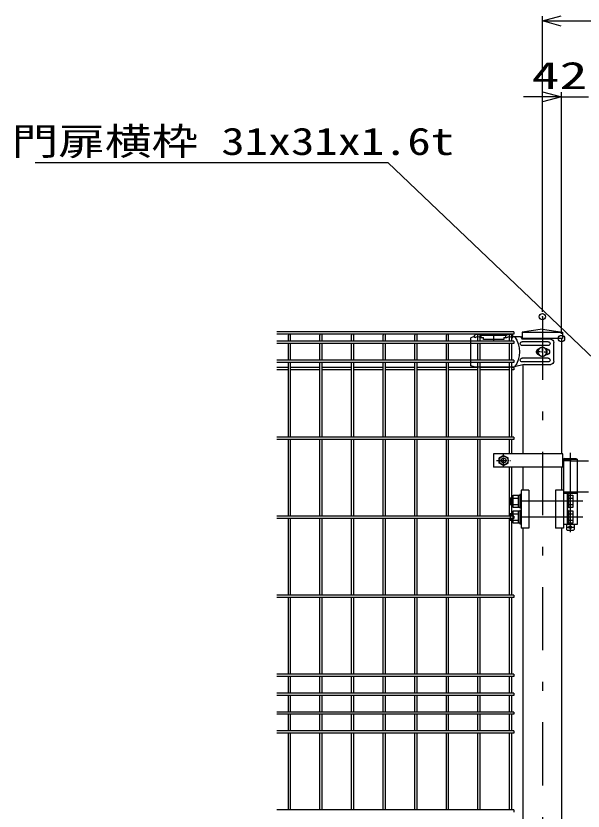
# Model space of a CAD drawing. Units: millimetres, scale not verified. Extents: x -4455 to 4455, y -3150 to 3150.
# Drawn here: x -469 to 428, y -530 to 729 of the extents above; entities that cross this region are included whole.
import ezdxf
from ezdxf.enums import TextEntityAlignment as Align

# ---------------------------------------------------------------- set-up
doc = ezdxf.new("R2010")
doc.units = ezdxf.units.MM
doc.header["$LTSCALE"] = 20
doc.header["$PDMODE"] = 32
doc.header["$PDSIZE"] = 10
for name, pattern in [('USER1', [10.7, 5, -2.5, 0.7, -2.5]), ('USER2', [0.375, 0.25, -0.125]), ('USER3', [1.125, 0.75, -0.125, 0.125, -0.125])]:
    doc.linetypes.add(name, pattern=pattern)
for name, color, linetype, lineweight in [('0-0_0', 3, 'USER2', 25), ('0-2_寸法線', 4, 'Continuous', 25), ('0-5_外形線', 7, 'Continuous', 25), ('0-6_軸線', 2, 'USER1', 25), ('0-8_丁番', 3, 'Continuous', 25), ('0-9_LAYER06', 3, 'Continuous', 25), ('0-A_継手', 3, 'Continuous', 25), ('0-B_2', 7, 'Continuous', 25), ('0-C_NER', 30, 'Continuous', 25)]:
    doc.layers.add(name, color=color, linetype=linetype, lineweight=lineweight)
doc.layers.add('0-3_DEFPOINTS', color=7, linetype='Continuous')
doc.styles.add('ＭＳ ゴシック', font='')
doc.styles.get('ＭＳ ゴシック').set_extended_font_data('MS Gothic')

# ---------------------------------------------------------------- blocks, each defined once
blk = doc.blocks.new('_Open30')
at = {"layer": '0-0_0', "color": 4, "linetype": 'Continuous'}
blk.add_line((0, 0), (-20, 0), dxfattribs=at)
blk.add_lwpolyline([(-20, 5.36), (0, 0), (-20, -5.36)], dxfattribs=at)
blk = doc.blocks.new('tu')
at = {"layer": '0-9_LAYER06'}
for p, q in [((141270.7, 81320.2), (141028.6, 81320.2)), ((141270.7, 81292.7), (141270.7, 81352.7)), ((141490.7, 81352.7), (142270.7, 81352.7)), ((141490.7, 81292.7), (141490.7, 81352.7)), ((141880.7, 81400.2), (141880.7, 81185.2)), ((142270.7, 81292.7), (142270.7, 81352.7)), ((142490.7, 81292.7), (142490.7, 81352.7)), ((142500.1, 81320.2), (142600.1, 81288.2)), ((139974.8, 80540.2), (139974.8, 81140.2)), ((140153.5, 81160.2), (140980.1, 81160.2)), ((141560.7, 81292.7), (141460.7, 81292.7)), ((141560.7, 81292.7), (141560.7, 81232.7)), ((142300.7, 81292.7), (142200.7, 81292.7)), ((142460.7, 81292.7), (142490.7, 81292.7)), ((140153.5, 81040.2), (140980.1, 81040.2)), ((140286.1, 80840.2), (140174.6, 80840.2)), ((140200.4, 80930.2), (140218.9, 80930.2)), ((140340.1, 81000.2), (140201.6, 80920.2)), ((140340.1, 81000.2), (140201.6, 80920.2)), ((140201.6, 80920.2), (140201.6, 80760.2)), ((140201.6, 80920.2), (140201.6, 80760.2)), ((140313.1, 80840.2), (140367.1, 80840.2)), ((140340.1, 80894.2), (140340.1, 81005.8)), ((140478.7, 80920.2), (140340.1, 81000.2)), ((140478.7, 80920.2), (140340.1, 81000.2)), ((140340.1, 80813.2), (140340.1, 80867.2)), ((140394.1, 80840.2), (140505.7, 80840.2)), ((140478.7, 80760.2), (140478.7, 80920.2)), ((140478.7, 80760.2), (140478.7, 80920.2)), ((140153.5, 80640.2), (140980.1, 80640.2)), ((140200.4, 80750.2), (140218.9, 80750.2)), ((140201.6, 80760.2), (140340.1, 80680.2)), ((140201.6, 80760.2), (140340.1, 80680.2)), ((140340.1, 80786.2), (140340.1, 80674.7)), ((140340.1, 80680.2), (140478.7, 80760.2)), ((140340.1, 80680.2), (140478.7, 80760.2)), ((140918.6, 80440.2), (140074.8, 80440.2)), ((140153.5, 80520.2), (140980.1, 80520.2)), ((140918.6, 80440.2), (141217.1, 80360.2)), ((142500.1, 80360.2), (141217.1, 80360.2)), ((142500.1, 80360.2), (142600.1, 80392.2))]:
    blk.add_line(p, q, dxfattribs=at)
for points in [[(141300.7, 81292.7), (141270.7, 81292.7), (141270.7, 81352.7)], [(141560.7, 81232.7), (142200.7, 81232.7), (142200.7, 81292.7)]]:
    blk.add_lwpolyline(points, dxfattribs=at)
blk.add_circle((140340.1, 80840.2), 138.6, dxfattribs=at)
blk.add_circle((140340.1, 80840.2), 138.6, dxfattribs=at)
for centre, radius, start, end in [((141894.4, 80840.2), 830.1, 144.67551, 215.32453), ((141380.7, 81250.7), 150, 42.83468, 137.16667), ((141380.7, 81203.3), 120, 48.1895, 131.81049), ((142380.7, 81250.7), 150, 42.83331, 137.16532), ((142380.7, 81203.3), 120, 48.1895, 131.81051), ((140074.8, 81140.2), 100, 90.00001, 179.99999), ((140153.5, 81100.2), 60, 90, 270), ((140980.1, 81100.2), 60, 270, 90), ((140200.4, 80840.2), 90, 90, 270), ((140435.6, 80840.2), 90, 299.99756, 60.00244), ((140153.5, 80580.2), 60, 90, 270), ((140980.1, 80580.2), 60, 270, 90), ((140074.8, 80540.2), 100, 180.00001, 270)]:
    blk.add_arc(centre, radius, start, end, dxfattribs=at)
at = {"layer": '0-A_継手'}
for p in [(141028.6, 81320.2), (140074.8, 81240.2)]:
    blk.add_line(p, (140975.1, 81240.2), dxfattribs=at)
at = {"layer": '0-B_2', "color": 3}
blk.add_line((142600.1, 80392.2), (142600.1, 81288.2), dxfattribs=at)

msp = doc.modelspace()

# ---------------------------------------------------------------- linework, layer by layer
at = {"layer": '0-2_寸法線'}
for p, q in [((364.02, 259.82), (364.02, 727.97)), ((394.02, 720.47), (2674.02, 720.47)), ((394.27, 225.26), (394.27, 607.97)), ((364.27, 600.47), (334.27, 600.47)), ((394.27, 600.47), (437.02, 600.47))]:
    msp.add_line(p, q, dxfattribs=at)
msp.add_lwpolyline([(-438.39, 496.25), (119.81, 496.25), (558.06, 77.92)], dxfattribs=at)
at = {"layer": '0-3_DEFPOINTS'}
for p in [(364.02, 252.32), (394.27, 217.76)]:
    msp.add_point(p, dxfattribs=at)
at = {"layer": '0-5_外形線'}
for p, q in [((364.02, 232.43), (332.27, 227.76)), ((332.27, 227.76), (395.77, 227.76)), ((332.27, 227.76), (342.77, 227.76)), ((332.27, 227.76), (332.27, 217.76)), ((332.27, 227.76), (342.77, 227.76)), ((332.27, 227.76), (342.77, 227.76)), ((364.02, 232.43), (395.77, 227.76)), ((395.77, 227.76), (395.77, 217.76)), ((395.77, 217.76), (332.27, 217.76)), ((333.77, 216.76), (333.77, 217.76)), ((394.27, 217.76), (394.27, 35.26)), ((333.77, 35.26), (333.77, 176.01)), ((333.77, -22.24), (333.77, 14.26)), ((394.27, 14.26), (394.27, -22.24)), ((330.41, -22.24), (330.41, -82.24)), ((342.88, -22.24), (330.41, -22.24)), ((342.88, -22.24), (342.88, -82.24)), ((397.29, -22.24), (384.82, -22.24)), ((384.82, -22.24), (384.82, -82.24)), ((397.29, -22.24), (397.29, -82.24)), ((342.88, -82.24), (330.41, -82.24)), ((333.77, -544.74), (333.77, -82.24)), ((397.29, -82.24), (384.82, -82.24)), ((394.27, -82.24), (394.27, -544.74))]:
    msp.add_line(p, q, dxfattribs=at)
at = {"layer": '0-5_外形線', "color": 2}
msp.add_line((408.14, 36.74), (408.14, -88.47), dxfattribs=at)
at = {"layer": '0-6_軸線'}
for p, q in [((364.02, 252.32), (364.02, -1321.18)), ((428.05, -39.74), (300.76, -39.74)), ((428.11, -64.74), (300.81, -64.74))]:
    msp.add_line(p, q, dxfattribs=at)
at = {"layer": '0-8_丁番'}
for p, q in [((399.14, 27.76), (397.29, 26.76)), ((397.29, 26.76), (397.29, -76.74)), ((397.29, 26.76), (418.99, 26.76)), ((399.14, 27.76), (417.14, 27.76)), ((417.14, 27.76), (418.99, 26.76)), ((418.99, 26.76), (418.99, -24.74)), ((409.79, 24.26), (397.29, 24.26)), ((409.79, 24.26), (437.02, 24.26)), ((397.29, -24.74), (437.02, -24.74)), ((418.99, -24.74), (418.99, -76.74)), ((317.89, -34.77), (312.89, -34.77)), ((312.89, -34.77), (312.89, -44.77)), ((317.89, -29.96), (325.89, -29.96)), ((317.89, -49.59), (317.89, -29.96)), ((317.89, -34.87), (325.89, -34.87)), ((325.89, -29.96), (325.89, -49.59)), ((328.39, -30.57), (325.89, -30.57)), ((418.99, -27.74), (397.29, -27.74)), ((403.29, -27.74), (403.29, -76.74)), ((405.29, -29.27), (403.29, -29.27)), ((405.29, -29.27), (405.29, -50.27)), ((405.29, -29.96), (412.29, -29.96)), ((405.29, -34.87), (412.29, -34.87)), ((412.29, -29.96), (412.29, -49.59)), ((312.89, -44.77), (317.89, -44.77)), ((317.89, -44.68), (325.89, -44.68)), ((325.89, -49.59), (317.89, -49.59)), ((325.89, -48.97), (328.39, -48.97)), ((328.39, -50.27), (330.39, -50.27)), ((405.29, -50.27), (403.29, -50.27)), ((405.29, -44.68), (412.29, -44.68)), ((412.29, -49.59), (405.29, -49.59)), ((317.89, -59.77), (312.89, -59.77)), ((317.89, -74.59), (317.89, -54.96)), ((317.89, -54.96), (325.89, -54.96)), ((317.89, -59.87), (325.89, -59.87)), ((325.89, -54.96), (325.89, -74.59)), ((328.39, -55.57), (325.89, -55.57)), ((328.39, -54.27), (328.39, -75.27)), ((330.39, -54.27), (328.39, -54.27)), ((405.29, -54.27), (403.29, -54.27)), ((405.29, -54.27), (405.29, -75.27)), ((405.29, -54.96), (412.29, -54.96)), ((405.29, -59.87), (412.29, -59.87)), ((412.29, -54.96), (412.29, -74.59)), ((317.89, -69.68), (325.89, -69.68)), ((325.89, -74.59), (317.89, -74.59)), ((325.89, -73.97), (328.39, -73.97)), ((328.39, -75.27), (330.39, -75.27)), ((405.29, -75.27), (403.29, -75.27)), ((405.29, -69.68), (412.29, -69.68)), ((412.29, -74.59), (405.29, -74.59)), ((418.99, -76.74), (397.29, -76.74)), ((402.14, -76.74), (402.14, -84.74)), ((403.14, -85.74), (402.14, -84.74)), ((403.14, -80.74), (413.14, -80.74)), ((403.14, -85.74), (413.14, -85.74)), ((413.14, -85.74), (414.14, -84.74)), ((414.14, -76.74), (414.14, -84.74))]:
    msp.add_line(p, q, dxfattribs=at)
for points in [[(330.39, -29.27), (328.39, -29.27), (328.39, -50.27)], [(312.89, -59.77), (312.89, -69.77), (317.89, -69.77)]]:
    msp.add_lwpolyline(points, dxfattribs=at)
msp.add_circle((408.14, -80.74), 2, dxfattribs=at)
at = {"layer": '0-9_LAYER06'}
for p, q in [((396.37, 35.26), (286.82, 35.26)), ((286.82, 35.26), (286.82, 14.26)), ((302.82, 32.84), (295.82, 28.8)), ((295.82, 20.72), (295.82, 28.8)), ((302.82, 32.84), (309.82, 28.8)), ((309.82, 20.72), (309.82, 28.8)), ((396.37, 14.26), (396.37, 35.26)), ((396.37, 14.26), (286.82, 14.26)), ((302.82, 16.67), (295.82, 20.72)), ((302.82, 16.67), (309.82, 20.72))]:
    msp.add_line(p, q, dxfattribs=at)
at = {"layer": '0-9_LAYER06', "color": 1, "linetype": 'USER3'}
for p, q in [((302.82, 14.53), (302.82, 34.7)), ((291.39, 24.76), (314.19, 24.76))]:
    msp.add_line(p, q, dxfattribs=at)
at = {"layer": '0-9_LAYER06', "color": 1}
for radius in [7, 3.5]:
    msp.add_circle((302.82, 24.76), radius, dxfattribs=at)
at = {"layer": '0-9_LAYER06'}
msp.add_circle((302.82, 24.76), 4, dxfattribs=at)
at = {"layer": '0-C_NER'}
for p, q in [((319.02, 228.36), (-55.98, 228.36)), ((319.02, 228.36), (319.02, 224.76)), ((319.02, 224.76), (-55.98, 224.76)), ((-37.78, 213.46), (-37.78, 222.96)), ((-34.18, 213.46), (-34.18, 222.96)), ((12.22, 213.46), (12.22, 222.96)), ((15.82, 213.46), (15.82, 222.96)), ((62.22, 213.46), (62.22, 222.96)), ((65.82, 213.46), (65.82, 222.96)), ((112.22, 213.46), (112.22, 222.96)), ((115.82, 213.46), (115.82, 222.96)), ((162.22, 213.46), (162.22, 222.96)), ((165.82, 213.46), (165.82, 222.96)), ((212.22, 213.46), (212.22, 222.96)), ((215.82, 213.46), (215.82, 222.96)), ((262.22, 213.46), (262.22, 222.96)), ((265.82, 213.46), (265.82, 222.96)), ((312.22, 213.46), (312.22, 222.96)), ((315.82, 213.46), (315.82, 222.96)), ((319.02, 213.46), (-55.98, 213.46)), ((319.02, 209.86), (-55.98, 209.86)), ((-37.78, 183.66), (-37.78, 209.86)), ((-34.18, 183.66), (-34.18, 209.86)), ((12.22, 183.66), (12.22, 209.86)), ((15.82, 183.66), (15.82, 209.86)), ((62.22, 183.66), (62.22, 209.86)), ((65.82, 183.66), (65.82, 209.86)), ((112.22, 183.66), (112.22, 209.86)), ((115.82, 183.66), (115.82, 209.86)), ((162.22, 183.66), (162.22, 209.86)), ((165.82, 183.66), (165.82, 209.86)), ((212.22, 183.66), (212.22, 209.86)), ((215.82, 183.66), (215.82, 209.86)), ((262.22, 183.66), (262.22, 209.86)), ((265.82, 183.66), (265.82, 209.86)), ((312.22, 183.66), (312.22, 209.86)), ((315.82, 183.66), (315.82, 209.86)), ((319.02, 213.46), (319.02, 209.86)), ((319.02, 183.66), (-55.98, 183.66)), ((319.02, 180.06), (-55.98, 180.06)), ((-37.78, 61.56), (-37.78, 180.06)), ((-34.18, 61.56), (-34.18, 180.06)), ((12.22, 61.56), (12.22, 180.06)), ((15.82, 61.56), (15.82, 180.06)), ((62.22, 61.56), (62.22, 180.06)), ((65.82, 61.56), (65.82, 180.06)), ((112.22, 61.56), (112.22, 180.06)), ((115.82, 61.56), (115.82, 180.06)), ((162.22, 61.56), (162.22, 180.06)), ((165.82, 61.56), (165.82, 180.06)), ((212.22, 61.56), (212.22, 180.06)), ((215.82, 61.56), (215.82, 180.06)), ((262.22, 61.56), (262.22, 180.06)), ((265.82, 61.56), (265.82, 180.06)), ((312.22, 61.56), (312.22, 180.06)), ((315.82, 61.56), (315.82, 180.06)), ((319.02, 183.66), (319.02, 180.06)), ((-37.78, 171.8), (-55.98, 171.8)), ((-37.78, 168.2), (-55.98, 168.2)), ((12.22, 171.8), (-34.18, 171.8)), ((12.22, 168.2), (-34.18, 168.2)), ((62.22, 171.8), (15.82, 171.8)), ((62.22, 168.2), (15.82, 168.2)), ((112.22, 171.8), (65.82, 171.8)), ((112.22, 168.2), (65.82, 168.2)), ((162.22, 171.8), (115.82, 171.8)), ((162.22, 168.2), (115.82, 168.2)), ((212.22, 171.8), (165.82, 171.8)), ((212.22, 168.2), (165.82, 168.2)), ((262.22, 171.8), (215.82, 171.8)), ((262.22, 168.2), (215.82, 168.2)), ((312.22, 171.8), (265.82, 171.8)), ((312.22, 168.2), (265.82, 168.2)), ((319.02, 171.8), (315.82, 171.8)), ((319.02, 168.2), (315.82, 168.2)), ((319.02, 171.8), (319.02, 168.2)), ((319.02, 61.56), (-55.98, 61.56)), ((319.02, 57.96), (-55.98, 57.96)), ((-37.78, -63.44), (-37.78, 57.96)), ((-34.18, -63.44), (-34.18, 57.96)), ((12.22, -63.44), (12.22, 57.96)), ((15.82, -63.44), (15.82, 57.96)), ((62.22, -63.44), (62.22, 57.96)), ((65.82, -63.44), (65.82, 57.96)), ((112.22, -63.44), (112.22, 57.96)), ((115.82, -63.44), (115.82, 57.96)), ((162.22, -63.44), (162.22, 57.96)), ((165.82, -63.44), (165.82, 57.96)), ((212.22, -63.44), (212.22, 57.96)), ((215.82, -63.44), (215.82, 57.96)), ((262.22, -63.44), (262.22, 57.96)), ((265.82, -63.44), (265.82, 57.96)), ((312.22, 35.26), (312.22, 57.96)), ((315.82, 35.26), (315.82, 57.96)), ((319.02, 61.56), (319.02, 57.96)), ((312.22, -63.44), (312.22, 14.26)), ((315.82, -63.44), (315.82, 14.26)), ((319.02, -63.44), (-55.98, -63.44)), ((319.02, -67.04), (-55.98, -67.04)), ((-37.78, -188.44), (-37.78, -67.04)), ((-34.18, -188.44), (-34.18, -67.04)), ((12.22, -188.44), (12.22, -67.04)), ((15.82, -188.44), (15.82, -67.04)), ((62.22, -188.44), (62.22, -67.04)), ((65.82, -188.44), (65.82, -67.04)), ((112.22, -188.44), (112.22, -67.04)), ((115.82, -188.44), (115.82, -67.04)), ((162.22, -188.44), (162.22, -67.04)), ((165.82, -188.44), (165.82, -67.04)), ((212.22, -188.44), (212.22, -67.04)), ((215.82, -188.44), (215.82, -67.04)), ((262.22, -188.44), (262.22, -67.04)), ((265.82, -188.44), (265.82, -67.04)), ((312.22, -188.44), (312.22, -67.04)), ((315.82, -188.44), (315.82, -67.04)), ((319.02, -63.44), (319.02, -67.04)), ((319.02, -188.44), (-55.98, -188.44)), ((319.02, -188.44), (319.02, -192.04)), ((319.02, -192.04), (-55.98, -192.04)), ((-37.78, -313.44), (-37.78, -192.04)), ((-34.18, -313.44), (-34.18, -192.04)), ((12.22, -313.44), (12.22, -192.04)), ((15.82, -313.44), (15.82, -192.04)), ((62.22, -313.44), (62.22, -192.04)), ((65.82, -313.44), (65.82, -192.04)), ((112.22, -313.44), (112.22, -192.04)), ((115.82, -313.44), (115.82, -192.04)), ((162.22, -313.44), (162.22, -192.04)), ((165.82, -313.44), (165.82, -192.04)), ((212.22, -313.44), (212.22, -192.04)), ((215.82, -313.44), (215.82, -192.04)), ((262.22, -313.44), (262.22, -192.04)), ((265.82, -313.44), (265.82, -192.04)), ((312.22, -313.44), (312.22, -192.04)), ((315.82, -313.44), (315.82, -192.04)), ((319.02, -313.44), (-55.98, -313.44)), ((319.02, -313.44), (319.02, -317.04)), ((319.02, -317.04), (-55.98, -317.04)), ((-37.78, -343.44), (-37.78, -317.04)), ((-34.18, -343.44), (-34.18, -317.04)), ((12.22, -343.44), (12.22, -317.04)), ((15.82, -343.44), (15.82, -317.04)), ((62.22, -343.44), (62.22, -317.04)), ((65.82, -343.44), (65.82, -317.04)), ((112.22, -343.44), (112.22, -317.04)), ((115.82, -343.44), (115.82, -317.04)), ((162.22, -343.44), (162.22, -317.04)), ((165.82, -343.44), (165.82, -317.04)), ((212.22, -343.44), (212.22, -317.04)), ((215.82, -343.44), (215.82, -317.04)), ((262.22, -343.44), (262.22, -317.04)), ((265.82, -343.44), (265.82, -317.04)), ((312.22, -343.44), (312.22, -317.04)), ((315.82, -343.44), (315.82, -317.04)), ((319.02, -343.44), (-55.98, -343.44)), ((319.02, -347.04), (-55.98, -347.04)), ((-37.78, -373.44), (-37.78, -347.04)), ((-34.18, -373.44), (-34.18, -347.04)), ((12.22, -373.44), (12.22, -347.04)), ((15.82, -373.44), (15.82, -347.04)), ((62.22, -373.44), (62.22, -347.04)), ((65.82, -373.44), (65.82, -347.04)), ((112.22, -373.44), (112.22, -347.04)), ((115.82, -373.44), (115.82, -347.04)), ((162.22, -373.44), (162.22, -347.04)), ((165.82, -373.44), (165.82, -347.04)), ((212.22, -373.44), (212.22, -347.04)), ((215.82, -373.44), (215.82, -347.04)), ((262.22, -373.44), (262.22, -347.04)), ((265.82, -373.44), (265.82, -347.04)), ((312.22, -373.44), (312.22, -347.04)), ((315.82, -373.44), (315.82, -347.04)), ((319.02, -343.44), (319.02, -347.04)), ((319.02, -373.44), (-55.98, -373.44)), ((319.02, -377.04), (-55.98, -377.04)), ((-37.78, -403.44), (-37.78, -377.04)), ((-34.18, -403.44), (-34.18, -377.04)), ((12.22, -403.44), (12.22, -377.04)), ((15.82, -403.44), (15.82, -377.04)), ((62.22, -403.44), (62.22, -377.04)), ((65.82, -403.44), (65.82, -377.04)), ((112.22, -403.44), (112.22, -377.04)), ((115.82, -403.44), (115.82, -377.04)), ((162.22, -403.44), (162.22, -377.04)), ((165.82, -403.44), (165.82, -377.04)), ((212.22, -403.44), (212.22, -377.04)), ((215.82, -403.44), (215.82, -377.04)), ((262.22, -403.44), (262.22, -377.04)), ((265.82, -403.44), (265.82, -377.04)), ((312.22, -403.44), (312.22, -377.04)), ((315.82, -403.44), (315.82, -377.04)), ((319.02, -373.44), (319.02, -377.04)), ((319.02, -403.44), (-55.98, -403.44)), ((319.02, -407.04), (-55.98, -407.04)), ((-37.78, -528.44), (-37.78, -407.04)), ((-34.18, -528.44), (-34.18, -407.04)), ((12.22, -528.44), (12.22, -407.04)), ((15.82, -528.44), (15.82, -407.04)), ((62.22, -528.44), (62.22, -407.04)), ((65.82, -528.44), (65.82, -407.04)), ((112.22, -528.44), (112.22, -407.04)), ((115.82, -528.44), (115.82, -407.04)), ((162.22, -528.44), (162.22, -407.04)), ((165.82, -528.44), (165.82, -407.04)), ((212.22, -528.44), (212.22, -407.04)), ((215.82, -528.44), (215.82, -407.04)), ((262.22, -528.44), (262.22, -407.04)), ((265.82, -528.44), (265.82, -407.04)), ((312.22, -528.44), (312.22, -407.04)), ((315.82, -528.44), (315.82, -407.04)), ((319.02, -403.44), (319.02, -407.04)), ((319.02, -528.44), (-55.98, -528.44)), ((319.02, -528.44), (319.02, -532.04))]:
    msp.add_line(p, q, dxfattribs=at)
for centre in [(-35.98, 222.96), (14.02, 222.96), (64.02, 222.96), (114.02, 222.96), (164.02, 222.96), (214.02, 222.96), (264.02, 222.96), (314.02, 222.96)]:
    msp.add_arc(centre, 1.8, 0, 180, dxfattribs=at)

# ---------------------------------------------------------------- block references
at = {"layer": '0-2_寸法線', "xscale": 1.5, "yscale": 1.5, "rotation": 180}
msp.add_blockref('_Open30', (364.02, 720.47), dxfattribs=at)
at = {"layer": '0-2_寸法線', "xscale": 1.5, "yscale": 1.5}
msp.add_blockref('_Open30', (394.27, 600.47), dxfattribs=at)
at = {"layer": '0-A_継手', "xscale": -0.05, "yscale": 0.05}
msp.add_blockref('tu', (7381.03, -3845.25), dxfattribs=at)

# ---------------------------------------------------------------- texts
at = {"layer": '0-2_寸法線', "color": 2, "style": 'ＭＳ ゴシック'}
for s, width, p in [('42.8', 1.5, (347.07, 599.64)), ('門扉横枠 31x31x1.6t', 1.25, (-475.54, 495.42))]:
    msp.add_text(s, height=43.26, dxfattribs=dict(at, width=width)).set_placement(p, align=Align.BOTTOM_LEFT)

doc.saveas('drawing.dxf')
